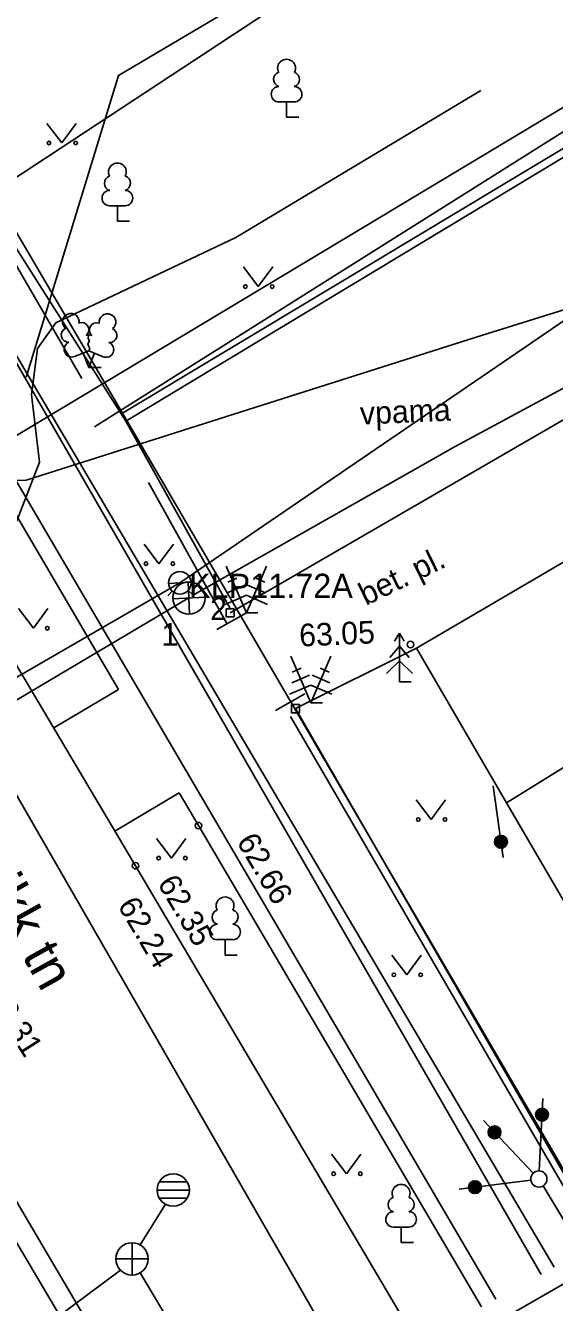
# Model space of a CAD drawing. Extents: x 640381 to 641880, y 6456421 to 6457292.
# Drawn here: x 641663.15 to 641679.53, y 6457105.27 to 6457144.79 of the extents above; entities that cross this region are included whole.
import ezdxf

# ---------------------------------------------------------------- set-up
doc = ezdxf.new("R2010")
doc.units = 0
for name, color, linetype in [('ABIJOONIS', 7, 'Continuous'), ('AED', 7, 'Continuous'), ('HALJASTUS', 7, 'Continuous'), ('HOONE', 7, 'Continuous'), ('KKAEV', 7, 'Continuous'), ('KORGUS', 7, 'Continuous'), ('KPKAABEL', 7, 'Continuous'), ('KTRASS', 7, 'Continuous'), ('MOOTPIIR', 7, 'Continuous'), ('PIIR', 7, 'Continuous'), ('POST', 7, 'Continuous'), ('PUU', 7, 'Continuous'), ('SIOHULIIN', 7, 'Continuous'), ('SITRASS', 7, 'Continuous'), ('SKKAEV', 7, 'Continuous'), ('SKTRASS', 7, 'Continuous'), ('TEE', 7, 'Continuous'), ('TORU_NR', 7, 'Continuous'), ('VKAEV', 7, 'Continuous'), ('VTRASS', 7, 'Continuous')]:
    doc.layers.add(name, color=color, linetype=linetype)

msp = doc.modelspace()

# ---------------------------------------------------------------- linework, layer by layer
at = {"layer": 'AED'}
for p, q in [((641669.364, 6457126.744), (641669.364, 6457126.494)), ((641669.364, 6457126.744), (641669.614, 6457126.744)), ((641669.614, 6457126.744), (641669.614, 6457126.494)), ((641669.99, 6457126.617), (641669.079, 6457126.102)), ((641669.364, 6457126.494), (641669.614, 6457126.494)), ((641671.805, 6457124.109), (641670.893, 6457123.594)), ((641671.383, 6457123.778), (641671.383, 6457123.528)), ((641671.383, 6457123.778), (641671.633, 6457123.778)), ((641671.633, 6457123.778), (641671.633, 6457123.528)), ((641671.383, 6457123.528), (641671.633, 6457123.528))]:
    msp.add_line(p, q, dxfattribs=at)
for points in [[(641698.307, 6457151.981), (641691.624, 6457147.848), (641666.258, 6457132.554), (641669.484, 6457126.749)], [(641666.258, 6457132.554), (641657.939, 6457145.663)], [(641681.022, 6457107.174), (641671.508, 6457123.653)]]:
    msp.add_lwpolyline(points, dxfattribs=at)
at = {"layer": 'HALJASTUS'}
for p, q in [((641663.818, 6457141.767), (641664.282, 6457141.16)), ((641664.282, 6457141.16), (641664.727, 6457141.767)), ((641669.898, 6457137.323), (641670.361, 6457136.716)), ((641670.361, 6457136.716), (641670.807, 6457137.323)), ((641666.822, 6457128.745), (641667.286, 6457128.138)), ((641667.286, 6457128.138), (641667.731, 6457128.745)), ((641662.938, 6457126.748), (641663.401, 6457126.141)), ((641663.401, 6457126.141), (641663.847, 6457126.748)), ((641675.25, 6457120.83), (641675.714, 6457120.223)), ((641675.714, 6457120.223), (641676.159, 6457120.83)), ((641667.211, 6457119.635), (641667.675, 6457119.028)), ((641667.675, 6457119.028), (641668.12, 6457119.635)), ((641674.493, 6457116.02), (641674.956, 6457115.413)), ((641674.956, 6457115.413), (641675.402, 6457116.02)), ((641672.627, 6457109.865), (641673.091, 6457109.258)), ((641673.091, 6457109.258), (641673.536, 6457109.865))]:
    msp.add_line(p, q, dxfattribs=at)
for points in [[(641649.753, 6457159.994), (641664.902, 6457133.872)], [(641665.285, 6457132.374), (641682.028, 6457142.907)], [(641666.965, 6457130.652), (641669.383, 6457126.287)], [(641671.358, 6457123.407), (641680.849, 6457107.08)]]:
    msp.add_lwpolyline(points, dxfattribs=at)
for centre in [(641663.881, 6457141.16), (641664.709, 6457141.16), (641669.96, 6457136.716), (641670.789, 6457136.716), (641666.885, 6457128.138), (641667.713, 6457128.138), (641663.829, 6457126.141), (641675.313, 6457120.223), (641676.141, 6457120.223), (641667.274, 6457119.028), (641668.102, 6457119.028), (641674.555, 6457115.413), (641675.384, 6457115.413), (641672.69, 6457109.258), (641673.518, 6457109.258)]:
    msp.add_circle(centre, 0.055, dxfattribs=at)
at = {"layer": 'HOONE'}
for points in [[(641678.046, 6457120.741), (641675.26, 6457125.529), (641680.928, 6457128.844), (641681.74, 6457127.42), (641684.085, 6457128.843), (641685.958, 6457125.637), (641678.046, 6457120.741)], [(641685.958, 6457125.637), (641678.046, 6457120.741), (641680.198, 6457117.042), (641688.157, 6457121.875), (641685.958, 6457125.637)]]:
    msp.add_lwpolyline(points, dxfattribs=at)
at = {"layer": 'KKAEV'}
for p, q in [((641668.235, 6457126.579), (641668.191, 6457127.577)), ((641667.714, 6457127.056), (641668.712, 6457127.1)), ((641666.451, 6457106.124), (641666.451, 6457107.124)), ((641665.951, 6457106.624), (641666.951, 6457106.624))]:
    msp.add_line(p, q, dxfattribs=at)
for centre in [(641668.213, 6457127.078), (641666.451, 6457106.624)]:
    msp.add_circle(centre, 0.5, dxfattribs=at)
at = {"layer": 'KORGUS'}
for centre in [(641675.071, 6457125.638), (641668.507, 6457120.032), (641666.56, 6457118.792)]:
    msp.add_circle(centre, 0.1, dxfattribs=at)
at = {"layer": 'KPKAABEL'}
for points in [[(641648.388, 6457123.417), (641648.388, 6457123.417), (641648.388, 6457123.417), (641683.083, 6457144.229)], [(641655.95, 6457085.09), (641664.32, 6457089.41), (641665.53, 6457091.2), (641665.63, 6457094.02), (641665.5, 6457096.64), (641661.43, 6457103.27), (641656.42, 6457111.6), (641652.27, 6457120.96), (641652.5, 6457122.33), (641659.73, 6457127.04), (641662.89, 6457129.47), (641663.59, 6457131.28), (641663.34, 6457133.38), (641663.53, 6457134.8), (641664.09, 6457135.59), (641669.66, 6457138.23), (641677.25, 6457142.78)]]:
    msp.add_lwpolyline(points, dxfattribs=at)
at = {"layer": 'KTRASS'}
msp.add_line((641661.792, 6457122.857), (641673.248, 6457102.968), dxfattribs=at)
for points in [[(641676.458, 6457131.764), (641682.851, 6457135.216), (641687.327, 6457127.951)], [(641676.458, 6457131.764), (641668.298, 6457127.148)], [(641656.094, 6457119.898), (641668.213, 6457127.078)], [(641652.775, 6457125.471), (641656.094, 6457119.898), (641667.806, 6457100.023)]]:
    msp.add_lwpolyline(points, dxfattribs=at)
at = {"layer": 'MOOTPIIR'}
msp.add_lwpolyline([(641607.91, 6456959.221), (641640.777, 6456978.065), (641665.471, 6456995.842), (641636.158, 6457048.64), (641645.04, 6457060.195), (641634.914, 6457077.617), (641618.925, 6457071.039), (641604.712, 6457092.372), (641616.971, 6457097.35), (641660.674, 6457094.861), (641682.348, 6457107.305)], dxfattribs=at)
at = {"layer": 'PIIR'}
for points in [[(641640.02, 6457177.32), (641666.16, 6457132.8), (641704.7, 6457155.96), (641687.2, 6457184.24), (641676.88, 6457201.25)], [(641666.16, 6457132.8), (641683.67, 6457102.77), (641722.25, 6457125.07), (641704.7, 6457155.96)]]:
    msp.add_lwpolyline(points, close=True, dxfattribs=at)
at = {"layer": 'POST'}
msp.add_circle((641679.046, 6457109.096), 0.25, dxfattribs=at)
at = {"layer": 'PUU'}
for p, q in [((641671.476, 6457142.429), (641670.996, 6457142.429)), ((641671.236, 6457141.954), (641671.236, 6457142.429)), ((641671.616, 6457141.954), (641671.236, 6457141.954)), ((641666.238, 6457139.218), (641665.758, 6457139.218)), ((641665.998, 6457138.743), (641665.998, 6457139.218)), ((641666.378, 6457138.743), (641665.998, 6457138.743)), ((641664.673, 6457134.548), (641665.118, 6457134.723)), ((641665.113, 6457134.213), (641664.938, 6457134.653)), ((641665.113, 6457134.213), (641665.293, 6457134.653)), ((641665.118, 6457134.723), (641665.558, 6457134.543)), ((641665.493, 6457134.213), (641665.113, 6457134.213)), ((641669.99, 6457126.617), (641669.37, 6457128.065)), ((641669.99, 6457126.617), (641670.611, 6457128.065)), ((641669.695, 6457127.687), (641669.419, 6457127.569)), ((641670.286, 6457127.687), (641670.562, 6457127.569)), ((641669.99, 6457127.162), (641669.334, 6457126.88)), ((641669.951, 6457127.471), (641669.399, 6457127.234)), ((641669.99, 6457127.162), (641670.647, 6457126.88)), ((641670.03, 6457127.471), (641670.581, 6457127.234)), ((641670.35, 6457126.617), (641669.99, 6457126.617)), ((641674.73, 6457125.987), (641674.58, 6457125.737)), ((641674.88, 6457125.737), (641674.73, 6457125.987)), ((641674.73, 6457125.987), (641674.73, 6457124.487)), ((641674.73, 6457125.587), (641674.43, 6457125.237)), ((641675.03, 6457125.237), (641674.73, 6457125.587)), ((641671.985, 6457123.834), (641671.364, 6457125.281)), ((641671.985, 6457123.834), (641672.605, 6457125.281)), ((641674.73, 6457125.137), (641674.33, 6457124.737)), ((641675.13, 6457124.737), (641674.73, 6457125.137)), ((641671.689, 6457124.904), (641671.413, 6457124.786)), ((641672.28, 6457124.904), (641672.556, 6457124.786)), ((641671.985, 6457124.378), (641671.328, 6457124.096)), ((641671.945, 6457124.688), (641671.394, 6457124.451)), ((641671.985, 6457124.378), (641672.641, 6457124.096)), ((641672.024, 6457124.688), (641672.576, 6457124.451)), ((641675.09, 6457124.487), (641674.73, 6457124.487)), ((641672.345, 6457123.834), (641671.985, 6457123.834)), ((641669.57, 6457116.503), (641669.09, 6457116.503)), ((641669.33, 6457116.028), (641669.33, 6457116.503)), ((641669.71, 6457116.028), (641669.33, 6457116.028)), ((641675.02, 6457107.608), (641674.54, 6457107.608)), ((641674.78, 6457107.133), (641674.78, 6457107.608)), ((641675.16, 6457107.133), (641674.78, 6457107.133))]:
    msp.add_line(p, q, dxfattribs=at)
msp.add_lwpolyline([(641665.118, 6457135.218), (641665.098, 6457135.143), (641665.098, 6457135.123), (641665.108, 6457135.093), (641665.128, 6457135.058), (641665.133, 6457135.038), (641665.118, 6457135.003), (641665.093, 6457134.953), (641665.088, 6457134.928), (641665.093, 6457134.913), (641665.103, 6457134.883), (641665.138, 6457134.823), (641665.143, 6457134.803), (641665.138, 6457134.783), (641665.123, 6457134.748), (641665.118, 6457134.723)], dxfattribs=at)
for centre, radius, start, end in [((641671.236, 6457143.474), 0.277, 332.5799, 207.4201), ((641671.066, 6457143.127), 0.233, 109.0217, 253.1415), ((641671.406, 6457143.127), 0.233, 286.8508, 70.9859), ((641670.998, 6457142.667), 0.238, 90.0016, 269.3953), ((641671.473, 6457142.667), 0.238, 270.6047, 89.9984), ((641665.998, 6457140.263), 0.277, 332.5799, 207.4201), ((641665.828, 6457139.915), 0.233, 109.0217, 253.1415), ((641666.168, 6457139.915), 0.233, 286.8508, 70.9859), ((641665.761, 6457139.455), 0.238, 90.0016, 269.3953), ((641666.236, 6457139.455), 0.238, 270.6047, 89.9984), ((641664.556, 6457135.627), 0.256, 111.5027, 232.5173), ((641664.556, 6457135.627), 0.256, 350.4856, 111.5002), ((641665.692, 6457135.619), 0.256, 67.6168, 188.6314), ((641665.692, 6457135.619), 0.256, 306.5997, 67.6143), ((641664.482, 6457135.216), 0.224, 111.4304, 274.4987), ((641664.891, 6457135.377), 0.224, 308.5041, 111.5725), ((641665.354, 6457135.372), 0.225, 67.7016, 230.5126), ((641665.759, 6457135.206), 0.224, 264.6183, 67.6866), ((641665.117, 6457134.981), 0.237, 66.7655, 111.5015), ((641664.587, 6457134.772), 0.237, 111.5014, 291.5004), ((641665.648, 6457134.764), 0.237, 247.6166, 67.6155), ((641669.33, 6457117.548), 0.277, 332.5799, 207.4201), ((641669.16, 6457117.2), 0.233, 109.0217, 253.1415), ((641669.5, 6457117.2), 0.233, 286.8508, 70.9859), ((641669.092, 6457116.74), 0.238, 90.0016, 269.3953), ((641669.567, 6457116.74), 0.238, 270.6047, 89.9984), ((641674.78, 6457108.653), 0.277, 332.5799, 207.4201), ((641674.61, 6457108.306), 0.233, 109.0217, 253.1415), ((641674.95, 6457108.306), 0.233, 286.8508, 70.9859), ((641674.543, 6457107.846), 0.238, 90.0016, 269.3953), ((641675.018, 6457107.846), 0.238, 270.6047, 89.9984)]:
    msp.add_arc(centre, radius, start, end, dxfattribs=at)
at = {"layer": 'SIOHULIIN'}
for p, q in [((641677.599, 6457121.509), (641677.599, 6457121.509)), ((641677.633, 6457121.262), (641677.937, 6457119.041)), ((641679.058, 6457109.346), (641679.169, 6457111.584)), ((641678.873, 6457109.277), (641677.33, 6457110.902)), ((641678.798, 6457109.064), (641676.575, 6457108.779)), ((641679.046, 6457109.096), (641679.046, 6457109.096)), ((641679.046, 6457109.096), (641679.046, 6457109.096)), ((641679.046, 6457109.096), (641679.046, 6457109.096)), ((641679.046, 6457109.096), (641679.046, 6457109.096)), ((641679.175, 6457108.882), (641680.334, 6457106.964))]:
    msp.add_line(p, q, dxfattribs=at)
for centre, radius in [((641677.87, 6457119.533), 0.199), ((641677.87, 6457119.533), 0.19), ((641677.87, 6457119.533), 0.18), ((641677.87, 6457119.533), 0.171), ((641677.87, 6457119.533), 0.162), ((641677.87, 6457119.533), 0.152), ((641677.87, 6457119.533), 0.143), ((641677.87, 6457119.533), 0.133), ((641677.87, 6457119.533), 0.124), ((641677.87, 6457119.533), 0.114), ((641677.87, 6457119.533), 0.105), ((641677.87, 6457119.533), 0.0953), ((641677.87, 6457119.533), 0.0858), ((641677.87, 6457119.533), 0.0763), ((641677.87, 6457119.533), 0.0669), ((641677.87, 6457119.533), 0.0574), ((641677.87, 6457119.533), 0.0479), ((641677.87, 6457119.533), 0.0385), ((641677.87, 6457119.533), 0.029), ((641677.87, 6457119.533), 0.0195), ((641677.87, 6457119.533), 0.0101), ((641677.87, 6457119.533), 0.00061), ((641679.144, 6457111.088), 0.199), ((641679.144, 6457111.088), 0.19), ((641679.144, 6457111.088), 0.18), ((641679.144, 6457111.088), 0.171), ((641679.144, 6457111.088), 0.162), ((641679.144, 6457111.088), 0.152), ((641679.144, 6457111.088), 0.143), ((641679.144, 6457111.088), 0.133), ((641679.144, 6457111.088), 0.124), ((641679.144, 6457111.088), 0.114), ((641679.144, 6457111.088), 0.105), ((641679.144, 6457111.088), 0.0953), ((641679.144, 6457111.088), 0.0858), ((641679.144, 6457111.088), 0.0763), ((641679.144, 6457111.088), 0.0669), ((641679.144, 6457111.088), 0.0574), ((641679.144, 6457111.088), 0.0479), ((641679.144, 6457111.088), 0.0385), ((641679.144, 6457111.088), 0.029), ((641679.144, 6457111.088), 0.0195), ((641679.144, 6457111.088), 0.0101), ((641679.144, 6457111.088), 0.00061), ((641677.672, 6457110.542), 0.199), ((641677.672, 6457110.542), 0.19), ((641677.672, 6457110.542), 0.18), ((641677.672, 6457110.542), 0.171), ((641677.672, 6457110.542), 0.162), ((641677.672, 6457110.542), 0.152), ((641677.672, 6457110.542), 0.143), ((641677.672, 6457110.542), 0.133), ((641677.672, 6457110.542), 0.124), ((641677.672, 6457110.542), 0.114), ((641677.672, 6457110.542), 0.105), ((641677.672, 6457110.542), 0.0953), ((641677.672, 6457110.542), 0.0858), ((641677.672, 6457110.542), 0.0763), ((641677.672, 6457110.542), 0.0669), ((641677.672, 6457110.542), 0.0574), ((641677.672, 6457110.542), 0.0479), ((641677.672, 6457110.542), 0.0385), ((641677.672, 6457110.542), 0.029), ((641677.672, 6457110.542), 0.0195), ((641677.672, 6457110.542), 0.0101), ((641677.672, 6457110.542), 0.00061), ((641677.067, 6457108.843), 0.199), ((641677.067, 6457108.843), 0.19), ((641677.067, 6457108.843), 0.18), ((641677.067, 6457108.843), 0.171), ((641677.067, 6457108.843), 0.162), ((641677.067, 6457108.843), 0.152), ((641677.067, 6457108.843), 0.143), ((641677.067, 6457108.843), 0.133), ((641677.067, 6457108.843), 0.124), ((641677.067, 6457108.843), 0.114), ((641677.067, 6457108.843), 0.105), ((641677.067, 6457108.843), 0.0953), ((641677.067, 6457108.843), 0.0858), ((641677.067, 6457108.843), 0.0763), ((641677.067, 6457108.843), 0.0669), ((641677.067, 6457108.843), 0.0574), ((641677.067, 6457108.843), 0.0479), ((641677.067, 6457108.843), 0.0385), ((641677.067, 6457108.843), 0.029), ((641677.067, 6457108.843), 0.0195), ((641677.067, 6457108.843), 0.0101), ((641677.067, 6457108.843), 0.00061)]:
    msp.add_circle(centre, radius, dxfattribs=at)
at = {"layer": 'SITRASS'}
msp.add_line((641640.848, 6457172.579), (641679.119, 6457106.144), dxfattribs=at)
msp.add_lwpolyline([(641663.17, 6457133.914), (641666.03, 6457143.252), (641671.636, 6457146.571), (641669.431, 6457150.237)], dxfattribs=at)
at = {"layer": 'SKKAEV'}
for p, q in [((641668.156, 6457109.004), (641667.296, 6457109.004)), ((641667.226, 6457108.754), (641668.226, 6457108.754)), ((641668.156, 6457108.504), (641667.296, 6457108.504))]:
    msp.add_line(p, q, dxfattribs=at)
msp.add_circle((641667.726, 6457108.754), 0.5, dxfattribs=at)
at = {"layer": 'SKTRASS'}
for p, q in [((641667.491, 6457108.313), (641666.701, 6457107.057)), ((641663.352, 6457104.24), (641666.094, 6457106.275)), ((641666.703, 6457106.192), (641669.755, 6457101.077))]:
    msp.add_line(p, q, dxfattribs=at)
at = {"layer": 'TEE'}
for p, q in [((641669.489, 6457126.619), (641681.41, 6457133.528)), ((641671.508, 6457123.653), (641675.26, 6457125.529)), ((641666.028, 6457124.25), (641664.026, 6457123.061)), ((641667.91, 6457121.047), (641665.922, 6457119.866))]:
    msp.add_line(p, q, dxfattribs=at)
for points in [[(641675.267, 6457104.06), (641666.56, 6457118.792), (641655.45, 6457137.507), (641639.5, 6457164.617), (641628.288, 6457183.738), (641616.62, 6457203.195), (641603.691, 6457225.158), (641595.722, 6457238.63)], [(641679.522, 6457106.362), (641670.64, 6457121.412), (641659.638, 6457140.053), (641648.519, 6457160.094)], [(641666.028, 6457124.25), (641657.412, 6457138.911), (641646.171, 6457158.712)], [(641677.266, 6457105.142), (641668.507, 6457120.032), (641667.91, 6457121.047)]]:
    msp.add_lwpolyline(points, dxfattribs=at)
at = {"layer": 'VKAEV'}
for p, q in [((641667.579, 6457127.531), (641668.279, 6457127.563)), ((641667.693, 6457127.289), (641667.56, 6457127.143)), ((641668.187, 6457127.311), (641668.333, 6457127.178))]:
    msp.add_line(p, q, dxfattribs=at)
msp.add_circle((641667.929, 6457127.547), 0.35, dxfattribs=at)
at = {"layer": 'VTRASS'}
for points in [[(641592.91, 6457225.245), (641599.667, 6457213.5), (641609.008, 6457197.367), (641623.017, 6457174.163), (641624.247, 6457172.251), (641633.636, 6457156.662), (641637.988, 6457149.221), (641648.243, 6457131.762), (641657.984, 6457115.405), (641667.25, 6457099.723)], [(641677.709, 6457105.381), (641658.879, 6457137.484), (641688.969, 6457157.271)], [(641643.987, 6457130.412), (641663.17, 6457130.723), (641677.101, 6457135.147), (641683.09, 6457137.014), (641688.052, 6457128.877)], [(641667.929, 6457127.547), (641680.763, 6457136.302)], [(641655.154, 6457120.158), (641667.929, 6457127.547)]]:
    msp.add_lwpolyline(points, dxfattribs=at)

# ---------------------------------------------------------------- texts
at = {"layer": 'ABIJOONIS'}
msp.add_text('KLP11.72A', height=0.75, dxfattribs=at).set_placement((641668.213, 6457127.078))
at = {"layer": 'HALJASTUS'}
msp.add_text('vpama', height=0.7, rotation=2.5631, dxfattribs=at).set_placement((641673.522, 6457132.442))
at = {"layer": 'KORGUS'}
for s, rotation, p in [('63.05', 2.5631, (641671.641, 6457125.573)), ('62.66', 300.5848, (641669.67, 6457119.541)), ('62.35', 300.5848, (641667.22, 6457118.248)), ('62.24', 300.5848, (641665.988, 6457117.564)), ('62.31', 302.534, (641661.882, 6457114.789))]:
    msp.add_text(s, height=0.7, rotation=rotation, dxfattribs=at).set_placement(p)
at = {"layer": 'TEE'}
for s, height, rotation, p in [('bet. pl.', 0.7, 25.9934, (641673.689, 6457126.829)), ('Pikk tn', 1.2, 299.1424, (641661.337, 6457119.051))]:
    msp.add_text(s, height=height, rotation=rotation, dxfattribs=at).set_placement(p)
at = {"layer": 'TORU_NR'}
for s, p in [('2', (641668.868, 6457126.395)), ('1', (641667.362, 6457125.597))]:
    msp.add_text(s, height=0.702, dxfattribs=at).set_placement(p)

doc.saveas('drawing.dxf')
